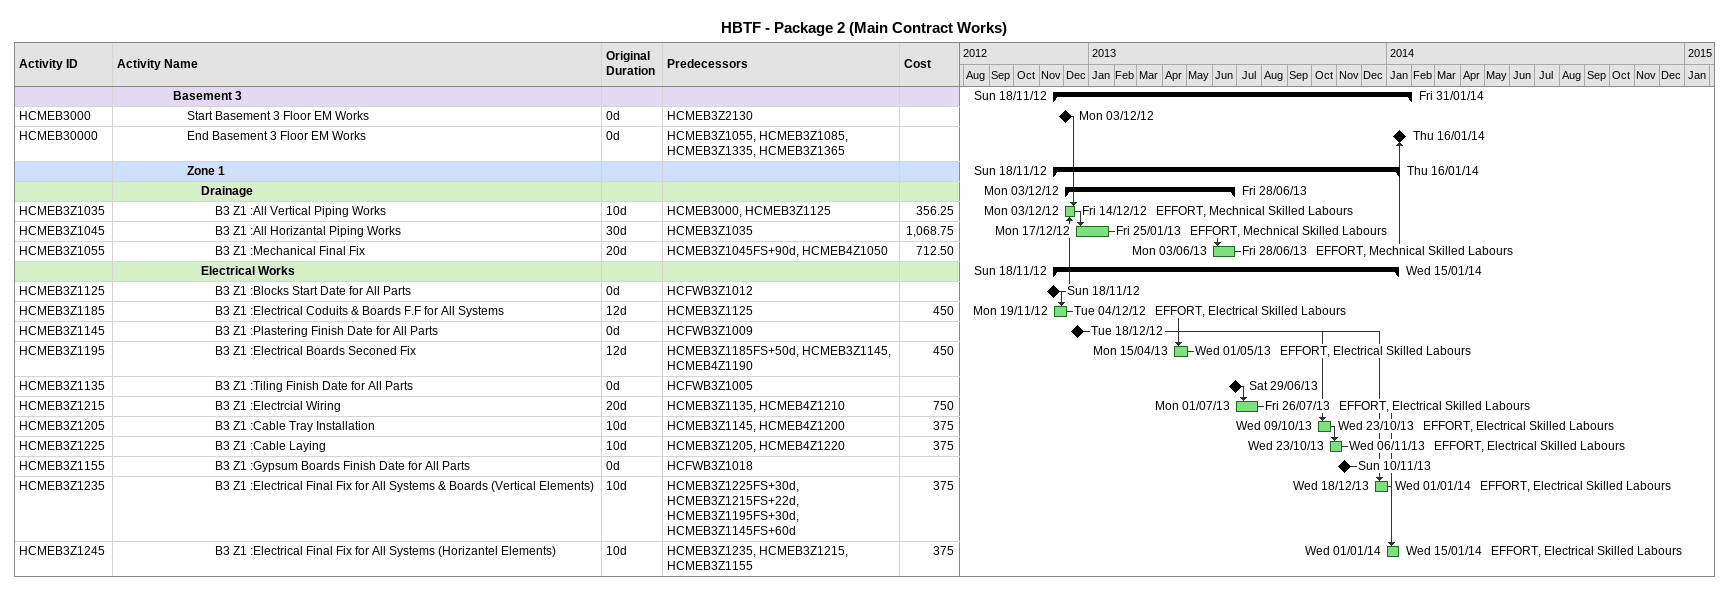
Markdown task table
HBTF - Package 2 (Main Contract Works)

| ID | Level | Task | Original duration | Start | Finish | Predecessors | Resources | Cost |
|---|---|---|---|---|---|---|---|---|
|  | 5 | **Basement 3** |  | 2012-11-18 | 2014-01-31 |  |  |  |
| HCMEB3000 | 6 | Start Basement 3 Floor EM Works | 0d | 2012-12-03 | 2012-12-03 | HCMEB3Z2130 |  |  |
| HCMEB30000 | 6 | End Basement 3 Floor EM Works | 0d | 2014-01-16 | 2014-01-16 | HCMEB3Z1055, HCMEB3Z1085, HCMEB3Z1335, HCMEB3Z1365 |  |  |
|  | 6 | **Zone 1** |  | 2012-11-18 | 2014-01-16 |  |  |  |
|  | 7 | **Drainage** |  | 2012-12-03 | 2013-06-28 |  |  |  |
| HCMEB3Z1035 | 8 | B3 Z1 :All Vertical Piping Works | 10d | 2012-12-03 | 2012-12-14 | HCMEB3000, HCMEB3Z1125 | EFFORT, Mechnical Skilled Labours | 356.25 |
| HCMEB3Z1045 | 8 | B3 Z1 :All Horizantal Piping Works | 30d | 2012-12-17 | 2013-01-25 | HCMEB3Z1035 | EFFORT, Mechnical Skilled Labours | 1068.75 |
| HCMEB3Z1055 | 8 | B3 Z1 :Mechanical Final Fix | 20d | 2013-06-03 | 2013-06-28 | HCMEB3Z1045FS+90d, HCMEB4Z1050 | EFFORT, Mechnical Skilled Labours | 712.50 |
|  | 7 | **Electrical Works** |  | 2012-11-18 | 2014-01-15 |  |  |  |
| HCMEB3Z1125 | 8 | B3 Z1 :Blocks Start Date for All Parts | 0d | 2012-11-18 | 2012-11-18 | HCFWB3Z1012 |  |  |
| HCMEB3Z1185 | 8 | B3 Z1 :Electrical Coduits & Boards F.F for All Systems | 12d | 2012-11-19 | 2012-12-04 | HCMEB3Z1125 | EFFORT, Electrical Skilled Labours | 450 |
| HCMEB3Z1145 | 8 | B3 Z1 :Plastering Finish Date for All Parts | 0d | 2012-12-18 | 2012-12-18 | HCFWB3Z1009 |  |  |
| HCMEB3Z1195 | 8 | B3 Z1 :Electrical Boards Seconed Fix | 12d | 2013-04-15 | 2013-05-01 | HCMEB3Z1185FS+50d, HCMEB3Z1145, HCMEB4Z1190 | EFFORT, Electrical Skilled Labours | 450 |
| HCMEB3Z1135 | 8 | B3 Z1 :Tiling Finish Date for All Parts | 0d | 2013-06-29 | 2013-06-29 | HCFWB3Z1005 |  |  |
| HCMEB3Z1215 | 8 | B3 Z1 :Electrcial Wiring | 20d | 2013-07-01 | 2013-07-26 | HCMEB3Z1135, HCMEB4Z1210 | EFFORT, Electrical Skilled Labours | 750 |
| HCMEB3Z1205 | 8 | B3 Z1 :Cable Tray Installation | 10d | 2013-10-09 | 2013-10-23 | HCMEB3Z1145, HCMEB4Z1200 | EFFORT, Electrical Skilled Labours | 375 |
| HCMEB3Z1225 | 8 | B3 Z1 :Cable Laying | 10d | 2013-10-23 | 2013-11-06 | HCMEB3Z1205, HCMEB4Z1220 | EFFORT, Electrical Skilled Labours | 375 |
| HCMEB3Z1155 | 8 | B3 Z1 :Gypsum Boards Finish Date for All Parts | 0d | 2013-11-10 | 2013-11-10 | HCFWB3Z1018 |  |  |
| HCMEB3Z1235 | 8 | B3 Z1 :Electrical Final Fix for All Systems & Boards (Vertical Elements) | 10d | 2013-12-18 | 2014-01-01 | HCMEB3Z1225FS+30d, HCMEB3Z1215FS+22d, HCMEB3Z1195FS+30d, HCMEB3Z1145FS+60d | EFFORT, Electrical Skilled Labours | 375 |
| HCMEB3Z1245 | 8 | B3 Z1 :Electrical Final Fix for All Systems (Horizantel Elements) | 10d | 2014-01-01 | 2014-01-15 | HCMEB3Z1235, HCMEB3Z1215, HCMEB3Z1155 | EFFORT, Electrical Skilled Labours | 375 |
